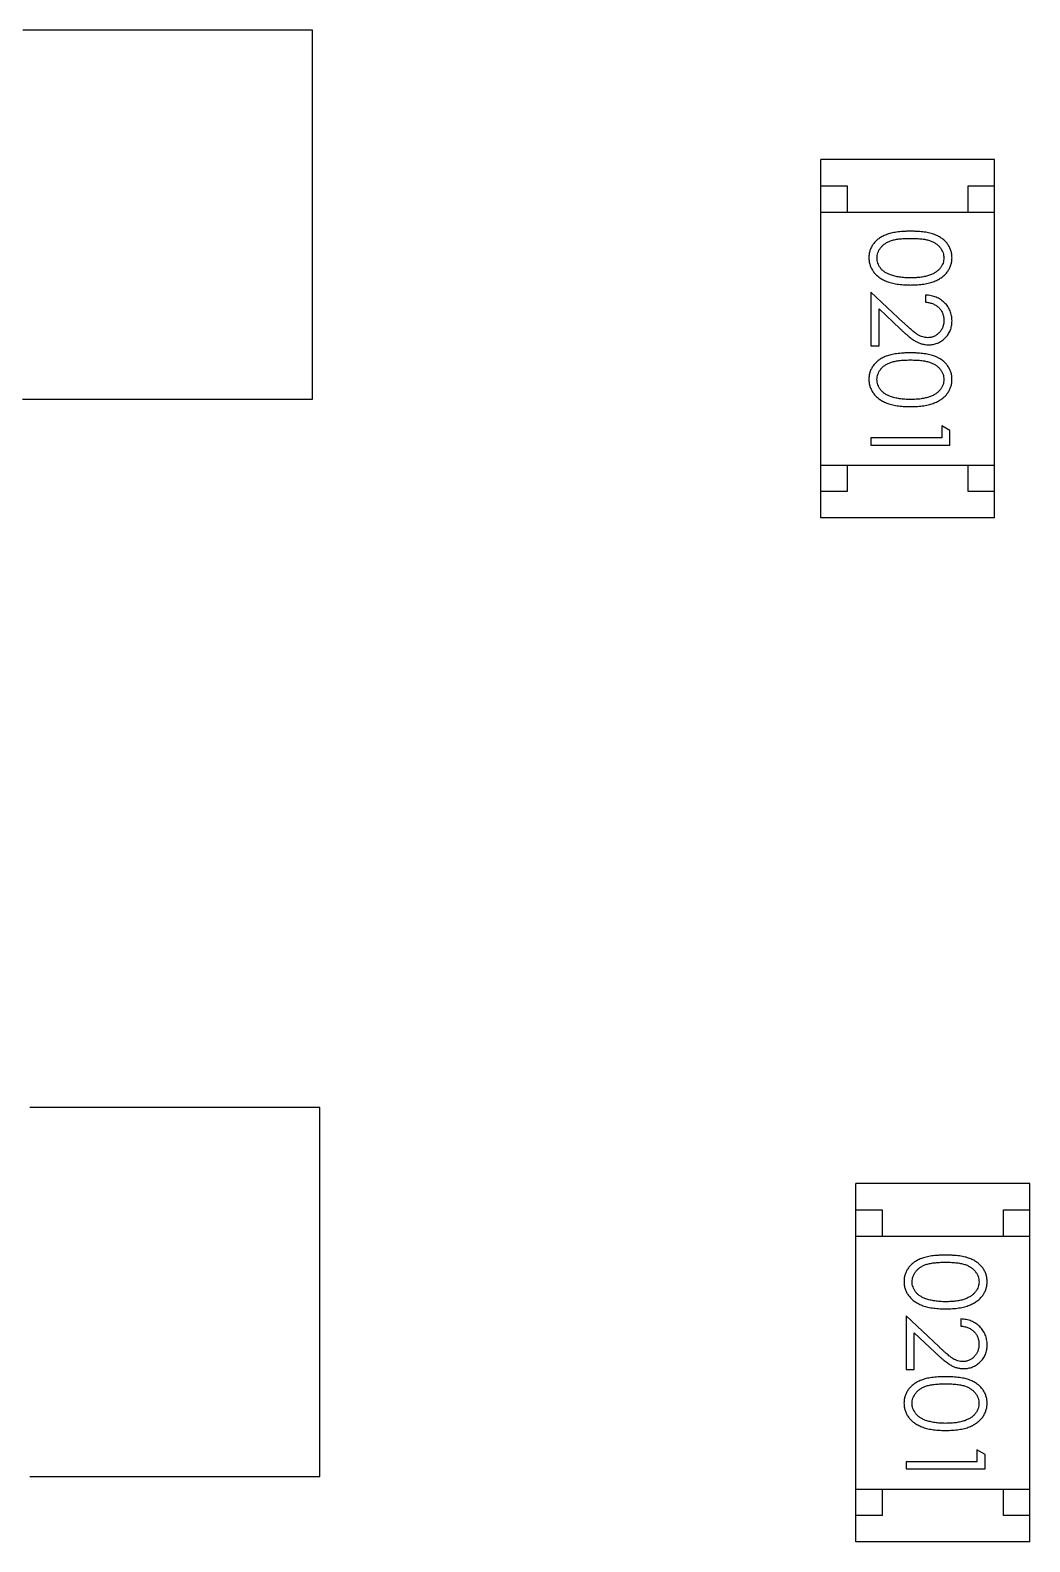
# Model space of a CAD drawing. Header units: millimetres. Extents: x 453.6 to 545.9, y 214.7 to 294.3.
# Drawn here: x 491.473 to 493.369, y 261.197 to 264.066 of the extents above; entities that cross this region are included whole.
import ezdxf

# ---------------------------------------------------------------- set-up
doc = ezdxf.new("R2010")
doc.units = ezdxf.units.MM
doc.header["$LTSCALE"] = 30.734
doc.layers.get('0').update_dxf_attribs({"linetype": 'CONTINUOUS'})

msp = doc.modelspace()

# ---------------------------------------------------------------- linework, layer by layer
at = {"linetype": 'Continuous'}
for p, q in [((492.0085, 264.0656), (491.4585, 264.0657)), ((492.0084, 263.3656), (492.0085, 264.0656)), ((492.9727, 263.1402), (492.9728, 263.8202)), ((493.3028, 263.8202), (492.9728, 263.8202)), ((493.3027, 263.1402), (493.3028, 263.8202)), ((492.9728, 263.7702), (493.0228, 263.7702)), ((493.0228, 263.7702), (493.0228, 263.7202)), ((493.2528, 263.7202), (493.2528, 263.7702)), ((493.2528, 263.7702), (493.3028, 263.7702)), ((492.9728, 263.7202), (493.3028, 263.7202)), ((493.1301, 263.5106), (493.068, 263.5688)), ((493.068, 263.5688), (493.068, 263.4669)), ((493.1719, 263.563), (493.1719, 263.5496)), ((493.0834, 263.5367), (493.1235, 263.4991)), ((493.0834, 263.4669), (493.0834, 263.5367)), ((493.068, 263.4669), (493.0834, 263.4669)), ((491.4584, 263.3657), (492.0084, 263.3656)), ((493.218, 263.3061), (493.2026, 263.3149)), ((493.2026, 263.3149), (493.2026, 263.2919)), ((493.218, 263.2784), (493.218, 263.3061)), ((493.068, 263.2919), (493.068, 263.2784)), ((493.2026, 263.2919), (493.068, 263.2919)), ((493.068, 263.2784), (493.218, 263.2784)), ((492.9727, 263.2402), (493.3027, 263.2402)), ((493.0227, 263.2402), (493.0227, 263.1902)), ((493.2527, 263.1902), (493.2527, 263.2402)), ((493.0227, 263.1902), (492.9727, 263.1902)), ((493.3027, 263.1902), (493.2527, 263.1902)), ((493.3027, 263.1402), (492.9727, 263.1402)), ((492.0221, 262.021), (491.4721, 262.021)), ((492.022, 261.321), (492.0221, 262.021)), ((493.0393, 261.1972), (493.0395, 261.8772)), ((493.3695, 261.8772), (493.0395, 261.8772)), ((493.3693, 261.1972), (493.3695, 261.8772)), ((493.0394, 261.8272), (493.0894, 261.8272)), ((493.0894, 261.8272), (493.0894, 261.7772)), ((493.3194, 261.7772), (493.3194, 261.8272)), ((493.3194, 261.8272), (493.3694, 261.8272)), ((493.0394, 261.7772), (493.3694, 261.7772)), ((493.1968, 261.5676), (493.1347, 261.6258)), ((493.1347, 261.6258), (493.1347, 261.5239)), ((493.2385, 261.62), (493.2385, 261.6065)), ((493.1501, 261.5937), (493.1901, 261.5561)), ((493.1501, 261.5239), (493.1501, 261.5937)), ((493.1347, 261.5239), (493.1501, 261.5239)), ((493.2846, 261.3631), (493.2693, 261.3719)), ((493.2693, 261.3719), (493.2693, 261.3488)), ((493.2846, 261.3354), (493.2846, 261.3631)), ((493.1346, 261.3489), (493.1346, 261.3354)), ((493.2693, 261.3488), (493.1346, 261.3489)), ((493.1346, 261.3354), (493.2846, 261.3354)), ((491.472, 261.321), (492.022, 261.321)), ((493.0393, 261.2972), (493.3693, 261.2972)), ((493.0893, 261.2972), (493.0893, 261.2472)), ((493.3193, 261.2472), (493.3193, 261.2972)), ((493.0893, 261.2472), (493.0393, 261.2472)), ((493.3693, 261.2472), (493.3193, 261.2472)), ((493.3693, 261.1972), (493.0393, 261.1972))]:
    msp.add_line(p, q, dxfattribs=at)
for points, knots in [([(493.143, 263.6842), (493.1406, 263.6842), (493.136, 263.6841), (493.1292, 263.6838), (493.1228, 263.6833), (493.1169, 263.6826), (493.1114, 263.6817), (493.1062, 263.6807), (493.1015, 263.6793), (493.0972, 263.6778), (493.0932, 263.6761), (493.0894, 263.6743), (493.086, 263.6723), (493.0828, 263.6701), (493.0798, 263.6678), (493.0771, 263.6653), (493.0746, 263.6626), (493.0724, 263.6599), (493.0705, 263.6569), (493.0688, 263.6539), (493.0674, 263.6508), (493.0662, 263.6476), (493.0653, 263.6444), (493.0647, 263.641), (493.0643, 263.6376), (493.0642, 263.6352), (493.0642, 263.634)], [0, 0, 0, 0, 0.068113, 0.132564, 0.193427, 0.250218, 0.303569, 0.353576, 0.400235, 0.443586, 0.484619, 0.524292, 0.56238, 0.599049, 0.63494, 0.669782, 0.704009, 0.737842, 0.771098, 0.803896, 0.836415, 0.868639, 0.900715, 0.933378, 0.966213, 1, 1, 1, 1]), ([(493.2219, 263.634), (493.2219, 263.6352), (493.2218, 263.6375), (493.2214, 263.641), (493.2208, 263.6443), (493.2198, 263.6476), (493.2187, 263.6509), (493.2172, 263.654), (493.2155, 263.657), (493.2135, 263.66), (493.2113, 263.6628), (493.2089, 263.6654), (493.2062, 263.6679), (493.2032, 263.6702), (493.2, 263.6724), (493.1965, 263.6744), (493.1928, 263.6762), (493.1889, 263.6779), (493.1846, 263.6794), (493.1799, 263.6807), (493.1748, 263.6818), (493.1692, 263.6826), (493.1633, 263.6833), (493.1569, 263.6838), (493.1501, 263.6841), (493.1454, 263.6842), (493.143, 263.6842)], [0, 0, 0, 0, 0.033742, 0.066533, 0.099153, 0.13154, 0.164087, 0.196563, 0.229707, 0.263315, 0.297504, 0.331686, 0.366482, 0.4021, 0.438958, 0.476748, 0.515985, 0.556589, 0.599519, 0.645765, 0.695487, 0.748721, 0.805687, 0.866754, 0.931405, 1, 1, 1, 1]), ([(493.0796, 263.6336), (493.0797, 263.6352), (493.0798, 263.6385), (493.0811, 263.6434), (493.0832, 263.6482), (493.0856, 263.6519), (493.0879, 263.6548), (493.0898, 263.6568), (493.092, 263.6587), (493.0943, 263.6605), (493.0968, 263.6621), (493.0995, 263.6636), (493.1024, 263.6649), (493.1055, 263.6662), (493.1089, 263.6673), (493.1127, 263.6682), (493.1168, 263.669), (493.1213, 263.6696), (493.1262, 263.6701), (493.1315, 263.6704), (493.1372, 263.6707), (493.141, 263.6707), (493.143, 263.6707)], [0, 0, 0, 0, 0.060034, 0.120278, 0.182348, 0.247919, 0.281641, 0.315701, 0.350322, 0.385703, 0.421819, 0.459196, 0.497866, 0.538301, 0.58121, 0.628183, 0.679403, 0.734699, 0.794074, 0.858416, 0.927049, 1, 1, 1, 1]), ([(493.143, 263.6707), (493.1451, 263.6707), (493.149, 263.6707), (493.1546, 263.6704), (493.1599, 263.6701), (493.1648, 263.6696), (493.1693, 263.669), (493.1735, 263.6681), (493.1772, 263.6672), (493.1806, 263.6661), (493.1838, 263.6649), (493.1867, 263.6635), (493.1894, 263.662), (493.1919, 263.6604), (493.1942, 263.6587), (493.1963, 263.6568), (493.1983, 263.6548), (493.2005, 263.6519), (493.2029, 263.6481), (493.205, 263.6434), (493.2062, 263.6385), (493.2064, 263.6352), (493.2065, 263.6336)], [0, 0, 0, 0, 0.073302, 0.142286, 0.206253, 0.266017, 0.321612, 0.372532, 0.419497, 0.462398, 0.502825, 0.541489, 0.579034, 0.615143, 0.650298, 0.684912, 0.718701, 0.752189, 0.817245, 0.879117, 0.939613, 1, 1, 1, 1]), ([(493.0642, 263.634), (493.0642, 263.6328), (493.0642, 263.6305), (493.0647, 263.627), (493.0653, 263.6235), (493.0663, 263.6202), (493.0675, 263.6169), (493.0689, 263.6137), (493.0707, 263.6106), (493.0727, 263.6076), (493.0749, 263.6047), (493.0775, 263.602), (493.0802, 263.5994), (493.0833, 263.597), (493.0866, 263.5947), (493.0901, 263.5927), (493.0939, 263.5907), (493.098, 263.589), (493.1024, 263.5873), (493.1071, 263.586), (493.1122, 263.5848), (493.1177, 263.5839), (493.1235, 263.5832), (493.1297, 263.5826), (493.1362, 263.5823), (493.1407, 263.5823), (493.143, 263.5822)], [0, 0, 0, 0, 0.033824, 0.067298, 0.10028, 0.133019, 0.165736, 0.198792, 0.232372, 0.266409, 0.301016, 0.336196, 0.371972, 0.408574, 0.446394, 0.485225, 0.525372, 0.567224, 0.611081, 0.65775, 0.70702, 0.759235, 0.814484, 0.873227, 0.934937, 1, 1, 1, 1]), ([(493.1053, 263.6014), (493.1043, 263.6018), (493.1022, 263.6025), (493.0993, 263.6039), (493.0966, 263.6053), (493.0941, 263.6069), (493.0917, 263.6087), (493.0896, 263.6105), (493.0877, 263.6125), (493.0854, 263.6154), (493.0831, 263.619), (493.0811, 263.6238), (493.0798, 263.6286), (493.0796, 263.6319), (493.0796, 263.6336)], [0, 0, 0, 0, 0.075949, 0.148549, 0.218996, 0.286119, 0.351826, 0.416074, 0.478265, 0.540325, 0.660405, 0.774606, 0.887187, 1, 1, 1, 1]), ([(493.143, 263.5822), (493.1453, 263.5823), (493.1498, 263.5823), (493.1563, 263.5826), (493.1625, 263.5832), (493.1684, 263.5839), (493.1739, 263.5849), (493.179, 263.586), (493.1837, 263.5874), (493.1882, 263.589), (493.1922, 263.5908), (493.1961, 263.5927), (493.1996, 263.5949), (493.2029, 263.5971), (493.206, 263.5995), (493.2087, 263.6021), (493.2113, 263.6048), (493.2135, 263.6077), (493.2155, 263.6107), (493.2172, 263.6137), (493.2187, 263.6169), (493.2198, 263.6202), (493.2208, 263.6235), (493.2214, 263.6269), (493.2218, 263.6304), (493.2219, 263.6328), (493.2219, 263.634)], [0, 0, 0, 0, 0.065278, 0.127205, 0.186168, 0.241675, 0.294115, 0.343609, 0.390387, 0.434463, 0.476646, 0.517002, 0.555936, 0.593716, 0.630057, 0.665601, 0.700745, 0.734917, 0.768681, 0.802087, 0.834849, 0.867433, 0.900138, 0.932806, 0.966212, 1, 1, 1, 1]), ([(493.2065, 263.6336), (493.2064, 263.6319), (493.2062, 263.6286), (493.205, 263.6238), (493.2029, 263.6191), (493.2005, 263.6154), (493.1982, 263.6125), (493.1962, 263.6105), (493.194, 263.6085), (493.1915, 263.6067), (493.1888, 263.605), (493.1859, 263.6035), (493.1827, 263.602), (493.1793, 263.6007), (493.1756, 263.5995), (493.1717, 263.5985), (493.1675, 263.5977), (493.1631, 263.5969), (493.1584, 263.5964), (493.1535, 263.596), (493.1484, 263.5958), (493.1448, 263.5957), (493.143, 263.5957)], [0, 0, 0, 0, 0.059689, 0.119507, 0.181075, 0.246162, 0.279894, 0.314468, 0.350403, 0.387474, 0.426147, 0.466624, 0.508745, 0.553328, 0.600058, 0.649177, 0.700552, 0.754894, 0.811825, 0.871514, 0.934319, 1, 1, 1, 1]), ([(493.143, 263.5957), (493.1412, 263.5957), (493.1377, 263.5958), (493.1325, 263.596), (493.1274, 263.5965), (493.1226, 263.5971), (493.118, 263.5979), (493.1136, 263.5988), (493.1094, 263.6), (493.1067, 263.6009), (493.1053, 263.6014)], [0, 0, 0, 0, 0.141157, 0.277773, 0.409244, 0.535676, 0.657497, 0.775458, 0.889412, 1, 1, 1, 1]), ([(493.2219, 263.5141), (493.2218, 263.5158), (493.2218, 263.5191), (493.2211, 263.5239), (493.22, 263.5285), (493.2184, 263.5329), (493.2164, 263.5371), (493.214, 263.5412), (493.2112, 263.545), (493.2079, 263.5485), (493.2042, 263.5518), (493.2003, 263.5547), (493.1962, 263.5571), (493.1918, 263.5592), (493.1872, 263.5608), (493.1823, 263.5619), (493.1772, 263.5628), (493.1737, 263.5629), (493.1719, 263.563)], [0, 0, 0, 0, 0.06445, 0.126725, 0.187421, 0.247417, 0.306749, 0.366595, 0.427749, 0.490235, 0.553031, 0.614805, 0.676505, 0.738096, 0.801021, 0.864897, 0.931209, 1, 1, 1, 1]), ([(493.1719, 263.5496), (493.1732, 263.5494), (493.1758, 263.5492), (493.1796, 263.5484), (493.1831, 263.5475), (493.1865, 263.5463), (493.1895, 263.5447), (493.1924, 263.543), (493.195, 263.541), (493.1974, 263.5387), (493.1995, 263.5363), (493.2014, 263.5337), (493.203, 263.5309), (493.2043, 263.5279), (493.2052, 263.5249), (493.206, 263.5216), (493.2064, 263.5183), (493.2065, 263.516), (493.2065, 263.5148)], [0, 0, 0, 0, 0.073648, 0.143686, 0.210962, 0.275557, 0.338064, 0.399311, 0.4594, 0.51934, 0.579024, 0.637809, 0.695959, 0.754122, 0.813113, 0.873453, 0.935561, 1, 1, 1, 1]), ([(493.1761, 263.4822), (493.1744, 263.4823), (493.1712, 263.4824), (493.1664, 263.4835), (493.1618, 263.4852), (493.158, 263.4872), (493.1548, 263.4892), (493.1522, 263.4911), (493.1492, 263.4934), (493.1459, 263.4961), (493.1424, 263.4992), (493.1386, 263.5026), (493.1344, 263.5065), (493.1316, 263.5092), (493.1301, 263.5106)], [0, 0, 0, 0, 0.088014, 0.174976, 0.2638, 0.355443, 0.406413, 0.465519, 0.533076, 0.609353, 0.693899, 0.787171, 0.889197, 1, 1, 1, 1]), ([(493.2065, 263.5148), (493.2065, 263.5137), (493.2064, 263.5115), (493.206, 263.5082), (493.2053, 263.5051), (493.2043, 263.5022), (493.203, 263.4993), (493.2015, 263.4966), (493.1996, 263.4941), (493.1975, 263.4916), (493.1953, 263.4894), (493.1928, 263.4875), (493.1903, 263.4859), (493.1877, 263.4845), (493.1849, 263.4835), (493.1821, 263.4828), (493.1791, 263.4823), (493.1771, 263.4823), (493.1761, 263.4822)], [0, 0, 0, 0, 0.068027, 0.133505, 0.19695, 0.26027, 0.322741, 0.384982, 0.448465, 0.513424, 0.578224, 0.640011, 0.700094, 0.760067, 0.819012, 0.877878, 0.938035, 1, 1, 1, 1]), ([(493.1773, 263.4688), (493.1788, 263.4688), (493.1817, 263.4689), (493.186, 263.4695), (493.1901, 263.4705), (493.1942, 263.4718), (493.198, 263.4736), (493.2017, 263.4758), (493.2053, 263.4783), (493.2086, 263.4813), (493.2118, 263.4845), (493.2144, 263.488), (493.2167, 263.4918), (493.2187, 263.4957), (493.2201, 263.5), (493.2211, 263.5045), (493.2218, 263.5092), (493.2218, 263.5124), (493.2219, 263.5141)], [0, 0, 0, 0, 0.06271, 0.123347, 0.183401, 0.242828, 0.302097, 0.36242, 0.423725, 0.487032, 0.550491, 0.612709, 0.674265, 0.73617, 0.799211, 0.863483, 0.930525, 1, 1, 1, 1]), ([(493.1235, 263.4991), (493.125, 263.4977), (493.128, 263.4949), (493.1323, 263.491), (493.1364, 263.4874), (493.1403, 263.4842), (493.1439, 263.4814), (493.1473, 263.4789), (493.1505, 263.4768), (493.1543, 263.4745), (493.1591, 263.4722), (493.1649, 263.4702), (493.171, 263.469), (493.1752, 263.4689), (493.1773, 263.4688)], [0, 0, 0, 0, 0.09953, 0.192079, 0.277712, 0.357454, 0.429648, 0.495771, 0.555538, 0.608657, 0.707578, 0.804328, 0.901298, 1, 1, 1, 1]), ([(493.1429, 263.4534), (493.1406, 263.4534), (493.1359, 263.4534), (493.1292, 263.4531), (493.1228, 263.4526), (493.1169, 263.4518), (493.1113, 263.4509), (493.1062, 263.4499), (493.1015, 263.4486), (493.0971, 263.4471), (493.0931, 263.4454), (493.0894, 263.4435), (493.0859, 263.4415), (493.0827, 263.4393), (493.0798, 263.437), (493.077, 263.4345), (493.0746, 263.4319), (493.0724, 263.4291), (493.0705, 263.4262), (493.0688, 263.4232), (493.0673, 263.4201), (493.0662, 263.4169), (493.0653, 263.4136), (493.0646, 263.4102), (493.0642, 263.4068), (493.0642, 263.4044), (493.0642, 263.4033)], [0, 0, 0, 0, 0.068113, 0.132564, 0.193427, 0.250218, 0.303569, 0.353576, 0.400235, 0.443586, 0.484619, 0.524292, 0.56238, 0.599049, 0.63494, 0.669782, 0.704009, 0.737842, 0.771098, 0.803896, 0.836415, 0.868639, 0.900715, 0.933378, 0.966213, 1, 1, 1, 1]), ([(493.2218, 263.4032), (493.2218, 263.4044), (493.2218, 263.4068), (493.2214, 263.4102), (493.2207, 263.4136), (493.2198, 263.4169), (493.2186, 263.4201), (493.2172, 263.4232), (493.2154, 263.4262), (493.2135, 263.4292), (493.2113, 263.432), (493.2088, 263.4347), (493.2061, 263.4371), (493.2032, 263.4395), (493.1999, 263.4416), (493.1965, 263.4436), (493.1928, 263.4455), (493.1888, 263.4471), (493.1845, 263.4486), (493.1798, 263.4499), (493.1747, 263.451), (493.1692, 263.4519), (493.1632, 263.4525), (493.1568, 263.4531), (493.15, 263.4534), (493.1454, 263.4534), (493.1429, 263.4534)], [0, 0, 0, 0, 0.033742, 0.066533, 0.099153, 0.13154, 0.164087, 0.196563, 0.229707, 0.263315, 0.297504, 0.331686, 0.366482, 0.4021, 0.438958, 0.476748, 0.515985, 0.556589, 0.599519, 0.645765, 0.695487, 0.748721, 0.805687, 0.866754, 0.931405, 1, 1, 1, 1]), ([(493.0795, 263.4028), (493.0796, 263.4045), (493.0798, 263.4078), (493.0811, 263.4126), (493.0832, 263.4174), (493.0855, 263.4211), (493.0878, 263.424), (493.0898, 263.4261), (493.0919, 263.4279), (493.0942, 263.4297), (493.0967, 263.4313), (493.0995, 263.4328), (493.1024, 263.4342), (493.1055, 263.4354), (493.1089, 263.4365), (493.1126, 263.4374), (493.1168, 263.4382), (493.1213, 263.4389), (493.1262, 263.4393), (493.1315, 263.4397), (493.1371, 263.4399), (493.141, 263.4399), (493.143, 263.4399)], [0, 0, 0, 0, 0.060034, 0.120278, 0.182348, 0.247919, 0.281641, 0.315701, 0.350322, 0.385703, 0.421819, 0.459196, 0.497866, 0.538301, 0.58121, 0.628183, 0.679403, 0.734699, 0.794074, 0.858416, 0.927049, 1, 1, 1, 1]), ([(493.143, 263.4399), (493.145, 263.4399), (493.1489, 263.4399), (493.1546, 263.4397), (493.1599, 263.4393), (493.1648, 263.4388), (493.1693, 263.4382), (493.1734, 263.4374), (493.1772, 263.4365), (493.1806, 263.4354), (493.1837, 263.4341), (493.1866, 263.4328), (493.1893, 263.4313), (493.1918, 263.4296), (493.1942, 263.4279), (493.1963, 263.426), (493.1982, 263.424), (493.2005, 263.4211), (493.2028, 263.4174), (493.205, 263.4127), (493.2062, 263.4078), (493.2064, 263.4044), (493.2065, 263.4028)], [0, 0, 0, 0, 0.073302, 0.142286, 0.206253, 0.266017, 0.321612, 0.372532, 0.419497, 0.462398, 0.502825, 0.541489, 0.579034, 0.615143, 0.650298, 0.684912, 0.718701, 0.752189, 0.817245, 0.879117, 0.939613, 1, 1, 1, 1]), ([(493.0642, 263.4033), (493.0642, 263.4021), (493.0642, 263.3997), (493.0647, 263.3962), (493.0653, 263.3927), (493.0662, 263.3894), (493.0675, 263.3861), (493.0689, 263.3829), (493.0706, 263.3799), (493.0726, 263.3768), (493.0749, 263.3739), (493.0774, 263.3712), (493.0802, 263.3686), (493.0832, 263.3662), (493.0865, 263.364), (493.0901, 263.3619), (493.0939, 263.36), (493.098, 263.3582), (493.1024, 263.3566), (493.1071, 263.3552), (493.1122, 263.3541), (493.1176, 263.3531), (493.1235, 263.3524), (493.1296, 263.3518), (493.1362, 263.3516), (493.1406, 263.3515), (493.1429, 263.3515)], [0, 0, 0, 0, 0.033824, 0.067298, 0.10028, 0.133019, 0.165736, 0.198792, 0.232372, 0.266409, 0.301016, 0.336196, 0.371972, 0.408574, 0.446394, 0.485225, 0.525372, 0.567224, 0.611081, 0.65775, 0.70702, 0.759235, 0.814484, 0.873227, 0.934937, 1, 1, 1, 1]), ([(493.1053, 263.3706), (493.1042, 263.371), (493.1022, 263.3718), (493.0993, 263.3731), (493.0965, 263.3746), (493.094, 263.3762), (493.0917, 263.3779), (493.0896, 263.3798), (493.0876, 263.3818), (493.0854, 263.3846), (493.0831, 263.3883), (493.0811, 263.393), (493.0797, 263.3978), (493.0796, 263.4012), (493.0795, 263.4028)], [0, 0, 0, 0, 0.075949, 0.148549, 0.218996, 0.286119, 0.351826, 0.416074, 0.478265, 0.540325, 0.660405, 0.774606, 0.887187, 1, 1, 1, 1]), ([(493.1429, 263.3515), (493.1452, 263.3515), (493.1497, 263.3516), (493.1563, 263.3518), (493.1625, 263.3524), (493.1683, 263.3531), (493.1738, 263.3541), (493.1789, 263.3552), (493.1837, 263.3567), (493.1881, 263.3582), (493.1922, 263.3601), (493.196, 263.362), (493.1996, 263.3641), (493.2029, 263.3663), (493.2059, 263.3688), (493.2087, 263.3713), (493.2112, 263.374), (493.2135, 263.3769), (493.2155, 263.3799), (493.2172, 263.383), (493.2186, 263.3861), (493.2198, 263.3894), (493.2207, 263.3927), (493.2214, 263.3962), (493.2218, 263.3997), (493.2218, 263.402), (493.2218, 263.4032)], [0, 0, 0, 0, 0.065278, 0.127205, 0.186168, 0.241675, 0.294115, 0.343609, 0.390387, 0.434463, 0.476646, 0.517002, 0.555936, 0.593716, 0.630057, 0.665601, 0.700745, 0.734917, 0.768681, 0.802087, 0.834849, 0.867433, 0.900138, 0.932806, 0.966212, 1, 1, 1, 1]), ([(493.2065, 263.4028), (493.2064, 263.4012), (493.2062, 263.3979), (493.205, 263.393), (493.2028, 263.3884), (493.2005, 263.3846), (493.1982, 263.3817), (493.1962, 263.3797), (493.194, 263.3777), (493.1915, 263.3759), (493.1888, 263.3742), (493.1858, 263.3727), (493.1826, 263.3712), (493.1792, 263.3699), (493.1755, 263.3688), (493.1716, 263.3677), (493.1675, 263.3669), (493.1631, 263.3661), (493.1584, 263.3656), (493.1535, 263.3652), (493.1483, 263.365), (493.1448, 263.365), (493.143, 263.3649)], [0, 0, 0, 0, 0.059689, 0.119507, 0.181075, 0.246162, 0.279894, 0.314468, 0.350403, 0.387474, 0.426147, 0.466624, 0.508745, 0.553328, 0.600058, 0.649177, 0.700552, 0.754894, 0.811825, 0.871514, 0.934319, 1, 1, 1, 1]), ([(493.143, 263.3649), (493.1412, 263.365), (493.1376, 263.365), (493.1324, 263.3653), (493.1274, 263.3657), (493.1226, 263.3663), (493.118, 263.3671), (493.1136, 263.3681), (493.1093, 263.3693), (493.1066, 263.3702), (493.1053, 263.3706)], [0, 0, 0, 0, 0.141157, 0.277773, 0.409244, 0.535676, 0.657497, 0.775458, 0.889412, 1, 1, 1, 1]), ([(493.2096, 261.7412), (493.2073, 261.7411), (493.2026, 261.7411), (493.1959, 261.7408), (493.1895, 261.7403), (493.1836, 261.7396), (493.178, 261.7387), (493.1729, 261.7376), (493.1682, 261.7363), (493.1638, 261.7348), (493.1598, 261.7331), (493.1561, 261.7313), (493.1526, 261.7292), (493.1494, 261.7271), (493.1465, 261.7248), (493.1437, 261.7223), (493.1413, 261.7196), (493.1391, 261.7168), (493.1372, 261.7139), (493.1355, 261.7109), (493.134, 261.7078), (493.1329, 261.7046), (493.132, 261.7013), (493.1313, 261.698), (493.1309, 261.6945), (493.1309, 261.6922), (493.1309, 261.691)], [0, 0, 0, 0, 0.068113, 0.132564, 0.193427, 0.250218, 0.303569, 0.353576, 0.400235, 0.443586, 0.484619, 0.524292, 0.56238, 0.599049, 0.63494, 0.669782, 0.704009, 0.737842, 0.771098, 0.803896, 0.836415, 0.868639, 0.900715, 0.933378, 0.966213, 1, 1, 1, 1]), ([(493.1462, 261.6906), (493.1463, 261.6922), (493.1465, 261.6955), (493.1478, 261.7004), (493.1499, 261.7051), (493.1522, 261.7089), (493.1545, 261.7117), (493.1565, 261.7138), (493.1586, 261.7157), (493.1609, 261.7175), (493.1634, 261.7191), (493.1662, 261.7206), (493.1691, 261.7219), (493.1722, 261.7232), (493.1756, 261.7243), (493.1793, 261.7252), (493.1835, 261.7259), (493.188, 261.7266), (493.1929, 261.7271), (493.1982, 261.7274), (493.2038, 261.7277), (493.2077, 261.7277), (493.2097, 261.7277)], [0, 0, 0, 0, 0.060034, 0.120278, 0.182348, 0.247919, 0.281641, 0.315701, 0.350322, 0.385703, 0.421819, 0.459196, 0.497866, 0.538301, 0.58121, 0.628183, 0.679403, 0.734699, 0.794074, 0.858416, 0.927049, 1, 1, 1, 1]), ([(493.2885, 261.691), (493.2885, 261.6922), (493.2885, 261.6945), (493.2881, 261.698), (493.2874, 261.7013), (493.2865, 261.7046), (493.2853, 261.7078), (493.2839, 261.711), (493.2821, 261.714), (493.2802, 261.7169), (493.278, 261.7197), (493.2755, 261.7224), (493.2728, 261.7249), (493.2699, 261.7272), (493.2666, 261.7294), (493.2632, 261.7314), (493.2595, 261.7332), (493.2555, 261.7349), (493.2512, 261.7364), (493.2465, 261.7376), (493.2414, 261.7388), (493.2359, 261.7396), (493.2299, 261.7403), (493.2235, 261.7408), (493.2167, 261.7411), (493.2121, 261.7411), (493.2096, 261.7412)], [0, 0, 0, 0, 0.033742, 0.066533, 0.099153, 0.13154, 0.164087, 0.196563, 0.229707, 0.263315, 0.297504, 0.331686, 0.366482, 0.4021, 0.438958, 0.476748, 0.515985, 0.556589, 0.599519, 0.645765, 0.695487, 0.748721, 0.805687, 0.866754, 0.931405, 1, 1, 1, 1]), ([(493.2097, 261.7277), (493.2117, 261.7277), (493.2156, 261.7277), (493.2213, 261.7274), (493.2266, 261.7271), (493.2315, 261.7266), (493.236, 261.726), (493.2401, 261.7251), (493.2439, 261.7242), (493.2473, 261.7231), (493.2504, 261.7219), (493.2533, 261.7205), (493.256, 261.719), (493.2585, 261.7174), (493.2609, 261.7157), (493.263, 261.7138), (493.2649, 261.7117), (493.2672, 261.7089), (493.2695, 261.7051), (493.2717, 261.7004), (493.2729, 261.6955), (493.2731, 261.6922), (493.2732, 261.6905)], [0, 0, 0, 0, 0.073302, 0.142286, 0.206253, 0.266017, 0.321612, 0.372532, 0.419497, 0.462398, 0.502825, 0.541489, 0.579034, 0.615143, 0.650298, 0.684912, 0.718701, 0.752189, 0.817245, 0.879117, 0.939613, 1, 1, 1, 1]), ([(493.1309, 261.691), (493.1309, 261.6898), (493.1309, 261.6875), (493.1314, 261.6839), (493.132, 261.6805), (493.1329, 261.6772), (493.1342, 261.6739), (493.1356, 261.6707), (493.1373, 261.6676), (493.1393, 261.6646), (493.1416, 261.6617), (493.1441, 261.659), (493.1469, 261.6564), (493.1499, 261.654), (493.1532, 261.6517), (493.1568, 261.6496), (493.1606, 261.6477), (493.1647, 261.6459), (493.1691, 261.6443), (493.1738, 261.643), (493.1789, 261.6418), (493.1843, 261.6409), (493.1902, 261.6402), (493.1963, 261.6396), (493.2029, 261.6393), (493.2073, 261.6393), (493.2096, 261.6392)], [0, 0, 0, 0, 0.033824, 0.067298, 0.10028, 0.133019, 0.165736, 0.198792, 0.232372, 0.266409, 0.301016, 0.336196, 0.371972, 0.408574, 0.446394, 0.485225, 0.525372, 0.567224, 0.611081, 0.65775, 0.70702, 0.759235, 0.814484, 0.873227, 0.934937, 1, 1, 1, 1]), ([(493.172, 261.6584), (493.1709, 261.6588), (493.1689, 261.6595), (493.166, 261.6609), (493.1632, 261.6623), (493.1607, 261.6639), (493.1584, 261.6657), (493.1563, 261.6675), (493.1543, 261.6695), (493.1521, 261.6723), (493.1498, 261.676), (493.1478, 261.6807), (493.1464, 261.6856), (493.1463, 261.6889), (493.1462, 261.6906)], [0, 0, 0, 0, 0.075949, 0.148549, 0.218996, 0.286119, 0.351826, 0.416074, 0.478265, 0.540325, 0.660405, 0.774606, 0.887187, 1, 1, 1, 1]), ([(493.2096, 261.6392), (493.2119, 261.6393), (493.2164, 261.6393), (493.223, 261.6396), (493.2292, 261.6401), (493.235, 261.6409), (493.2405, 261.6418), (493.2456, 261.643), (493.2504, 261.6444), (493.2548, 261.646), (493.2589, 261.6478), (493.2627, 261.6497), (493.2663, 261.6519), (493.2696, 261.6541), (493.2726, 261.6565), (493.2754, 261.6591), (493.2779, 261.6618), (493.2802, 261.6647), (493.2822, 261.6676), (493.2839, 261.6707), (493.2853, 261.6739), (493.2865, 261.6772), (493.2874, 261.6805), (493.2881, 261.6839), (493.2885, 261.6874), (493.2885, 261.6898), (493.2885, 261.691)], [0, 0, 0, 0, 0.065278, 0.127205, 0.186168, 0.241675, 0.294115, 0.343609, 0.390387, 0.434463, 0.476646, 0.517002, 0.555936, 0.593716, 0.630057, 0.665601, 0.700745, 0.734917, 0.768681, 0.802087, 0.834849, 0.867433, 0.900138, 0.932806, 0.966212, 1, 1, 1, 1]), ([(493.2732, 261.6905), (493.2731, 261.6889), (493.2729, 261.6856), (493.2717, 261.6808), (493.2695, 261.6761), (493.2672, 261.6724), (493.2649, 261.6695), (493.2629, 261.6675), (493.2607, 261.6655), (493.2582, 261.6637), (493.2555, 261.662), (493.2525, 261.6605), (493.2493, 261.659), (493.2459, 261.6577), (493.2422, 261.6565), (493.2383, 261.6554), (493.2342, 261.6546), (493.2298, 261.6539), (493.2251, 261.6534), (493.2202, 261.6529), (493.215, 261.6528), (493.2115, 261.6527), (493.2097, 261.6527)], [0, 0, 0, 0, 0.059689, 0.119507, 0.181075, 0.246162, 0.279894, 0.314468, 0.350403, 0.387474, 0.426147, 0.466624, 0.508745, 0.553328, 0.600058, 0.649177, 0.700552, 0.754894, 0.811825, 0.871514, 0.934319, 1, 1, 1, 1]), ([(493.2097, 261.6527), (493.2079, 261.6527), (493.2043, 261.6527), (493.1991, 261.653), (493.1941, 261.6535), (493.1893, 261.6541), (493.1847, 261.6549), (493.1803, 261.6558), (493.176, 261.657), (493.1733, 261.6579), (493.172, 261.6584)], [0, 0, 0, 0, 0.141157, 0.277773, 0.409244, 0.535676, 0.657497, 0.775458, 0.889412, 1, 1, 1, 1]), ([(493.2885, 261.5711), (493.2885, 261.5727), (493.2884, 261.576), (493.2877, 261.5809), (493.2866, 261.5855), (493.2851, 261.5899), (493.2831, 261.5941), (493.2807, 261.5982), (493.2778, 261.602), (493.2745, 261.6055), (493.2709, 261.6088), (493.267, 261.6117), (493.2629, 261.6141), (493.2585, 261.6161), (493.2538, 261.6178), (493.2489, 261.6189), (493.2438, 261.6197), (493.2403, 261.6199), (493.2385, 261.62)], [0, 0, 0, 0, 0.06445, 0.126725, 0.187421, 0.247417, 0.306749, 0.366595, 0.427749, 0.490235, 0.553031, 0.614805, 0.676505, 0.738096, 0.801021, 0.864897, 0.931209, 1, 1, 1, 1]), ([(493.2385, 261.6065), (493.2399, 261.6064), (493.2425, 261.6062), (493.2462, 261.6054), (493.2498, 261.6045), (493.2531, 261.6032), (493.2562, 261.6017), (493.2591, 261.6), (493.2617, 261.598), (493.2641, 261.5957), (493.2662, 261.5933), (493.2681, 261.5906), (493.2697, 261.5879), (493.2709, 261.5849), (493.2719, 261.5819), (493.2726, 261.5786), (493.2731, 261.5752), (493.2731, 261.5729), (493.2731, 261.5718)], [0, 0, 0, 0, 0.073648, 0.143686, 0.210962, 0.275557, 0.338064, 0.399311, 0.4594, 0.51934, 0.579024, 0.637809, 0.695959, 0.754122, 0.813113, 0.873453, 0.935561, 1, 1, 1, 1]), ([(493.1901, 261.5561), (493.1917, 261.5547), (493.1946, 261.5519), (493.199, 261.548), (493.2031, 261.5444), (493.207, 261.5412), (493.2106, 261.5384), (493.214, 261.5359), (493.2171, 261.5338), (493.221, 261.5315), (493.2257, 261.5291), (493.2316, 261.5272), (493.2377, 261.526), (493.2418, 261.5258), (493.2439, 261.5258)], [0, 0, 0, 0, 0.09953, 0.192079, 0.277712, 0.357454, 0.429648, 0.495771, 0.555538, 0.608657, 0.707578, 0.804328, 0.901298, 1, 1, 1, 1]), ([(493.2427, 261.5392), (493.2411, 261.5393), (493.2379, 261.5394), (493.2331, 261.5405), (493.2284, 261.5422), (493.2246, 261.5441), (493.2215, 261.5462), (493.2188, 261.5481), (493.2159, 261.5504), (493.2126, 261.5531), (493.2091, 261.5562), (493.2052, 261.5596), (493.2011, 261.5635), (493.1982, 261.5662), (493.1968, 261.5676)], [0, 0, 0, 0, 0.088014, 0.174976, 0.2638, 0.355443, 0.406413, 0.465519, 0.533076, 0.609353, 0.693899, 0.787171, 0.889197, 1, 1, 1, 1]), ([(493.2731, 261.5718), (493.2731, 261.5706), (493.2731, 261.5684), (493.2726, 261.5652), (493.2719, 261.5621), (493.2709, 261.5591), (493.2697, 261.5563), (493.2681, 261.5536), (493.2663, 261.551), (493.2642, 261.5486), (493.2619, 261.5464), (493.2595, 261.5445), (493.257, 261.5429), (493.2543, 261.5415), (493.2516, 261.5405), (493.2487, 261.5398), (493.2458, 261.5393), (493.2438, 261.5393), (493.2427, 261.5392)], [0, 0, 0, 0, 0.068027, 0.133505, 0.19695, 0.26027, 0.322741, 0.384982, 0.448465, 0.513424, 0.578224, 0.640011, 0.700094, 0.760067, 0.819012, 0.877878, 0.938035, 1, 1, 1, 1]), ([(493.2439, 261.5258), (493.2454, 261.5258), (493.2483, 261.5259), (493.2526, 261.5265), (493.2568, 261.5275), (493.2608, 261.5288), (493.2647, 261.5306), (493.2683, 261.5328), (493.2719, 261.5353), (493.2753, 261.5383), (493.2784, 261.5415), (493.2811, 261.545), (493.2834, 261.5487), (493.2853, 261.5527), (493.2867, 261.557), (493.2878, 261.5615), (493.2884, 261.5662), (493.2885, 261.5694), (493.2885, 261.5711)], [0, 0, 0, 0, 0.06271, 0.123347, 0.183401, 0.242828, 0.302097, 0.36242, 0.423725, 0.487032, 0.550491, 0.612709, 0.674265, 0.73617, 0.799211, 0.863483, 0.930525, 1, 1, 1, 1]), ([(493.2096, 261.5104), (493.2072, 261.5104), (493.2026, 261.5103), (493.1958, 261.51), (493.1895, 261.5096), (493.1835, 261.5088), (493.178, 261.5079), (493.1728, 261.5069), (493.1681, 261.5055), (493.1638, 261.504), (493.1598, 261.5023), (493.1561, 261.5005), (493.1526, 261.4985), (493.1494, 261.4963), (493.1464, 261.494), (493.1437, 261.4915), (493.1413, 261.4889), (493.1391, 261.4861), (493.1371, 261.4832), (493.1354, 261.4801), (493.134, 261.4771), (493.1329, 261.4739), (493.1319, 261.4706), (493.1313, 261.4672), (493.1309, 261.4638), (493.1308, 261.4614), (493.1308, 261.4603)], [0, 0, 0, 0, 0.068113, 0.132564, 0.193427, 0.250218, 0.303569, 0.353576, 0.400235, 0.443586, 0.484619, 0.524292, 0.56238, 0.599049, 0.63494, 0.669782, 0.704009, 0.737842, 0.771098, 0.803896, 0.836415, 0.868639, 0.900715, 0.933378, 0.966213, 1, 1, 1, 1]), ([(493.1462, 261.4598), (493.1463, 261.4615), (493.1464, 261.4648), (493.1478, 261.4696), (493.1498, 261.4744), (493.1522, 261.4781), (493.1545, 261.481), (493.1564, 261.483), (493.1586, 261.4849), (493.1609, 261.4867), (493.1634, 261.4883), (493.1661, 261.4898), (493.169, 261.4912), (493.1721, 261.4924), (493.1755, 261.4935), (493.1793, 261.4944), (493.1835, 261.4952), (493.188, 261.4958), (493.1929, 261.4963), (493.1981, 261.4967), (493.2038, 261.4969), (493.2077, 261.4969), (493.2097, 261.4969)], [0, 0, 0, 0, 0.060034, 0.120278, 0.182348, 0.247919, 0.281641, 0.315701, 0.350322, 0.385703, 0.421819, 0.459196, 0.497866, 0.538301, 0.58121, 0.628183, 0.679403, 0.734699, 0.794074, 0.858416, 0.927049, 1, 1, 1, 1]), ([(493.2885, 261.4602), (493.2885, 261.4614), (493.2884, 261.4637), (493.288, 261.4672), (493.2874, 261.4706), (493.2864, 261.4739), (493.2853, 261.4771), (493.2838, 261.4802), (493.2821, 261.4832), (493.2802, 261.4862), (493.2779, 261.489), (493.2755, 261.4917), (493.2728, 261.4941), (493.2698, 261.4964), (493.2666, 261.4986), (493.2632, 261.5006), (493.2595, 261.5024), (493.2555, 261.5041), (493.2512, 261.5056), (493.2465, 261.5069), (493.2414, 261.508), (493.2358, 261.5088), (493.2299, 261.5095), (493.2235, 261.51), (493.2167, 261.5103), (493.212, 261.5104), (493.2096, 261.5104)], [0, 0, 0, 0, 0.033742, 0.066533, 0.099153, 0.13154, 0.164087, 0.196563, 0.229707, 0.263315, 0.297504, 0.331686, 0.366482, 0.4021, 0.438958, 0.476748, 0.515985, 0.556589, 0.599519, 0.645765, 0.695487, 0.748721, 0.805687, 0.866754, 0.931405, 1, 1, 1, 1]), ([(493.2097, 261.4969), (493.2117, 261.4969), (493.2156, 261.4969), (493.2212, 261.4966), (493.2265, 261.4963), (493.2314, 261.4958), (493.236, 261.4952), (493.2401, 261.4944), (493.2439, 261.4935), (493.2473, 261.4924), (493.2504, 261.4911), (493.2533, 261.4898), (493.256, 261.4883), (493.2585, 261.4866), (493.2608, 261.4849), (493.2629, 261.483), (493.2649, 261.481), (493.2671, 261.4781), (493.2695, 261.4744), (493.2716, 261.4697), (493.2729, 261.4648), (493.273, 261.4614), (493.2731, 261.4598)], [0, 0, 0, 0, 0.073302, 0.142286, 0.206253, 0.266017, 0.321612, 0.372532, 0.419497, 0.462398, 0.502825, 0.541489, 0.579034, 0.615143, 0.650298, 0.684912, 0.718701, 0.752189, 0.817245, 0.879117, 0.939613, 1, 1, 1, 1]), ([(493.1308, 261.4603), (493.1308, 261.4591), (493.1309, 261.4567), (493.1313, 261.4532), (493.132, 261.4497), (493.1329, 261.4464), (493.1341, 261.4431), (493.1355, 261.4399), (493.1373, 261.4368), (493.1393, 261.4338), (493.1415, 261.4309), (493.1441, 261.4282), (493.1468, 261.4256), (493.1499, 261.4232), (493.1532, 261.4209), (493.1568, 261.4189), (493.1606, 261.4169), (493.1646, 261.4152), (493.169, 261.4135), (493.1738, 261.4122), (493.1789, 261.411), (493.1843, 261.4101), (493.1901, 261.4094), (493.1963, 261.4088), (493.2028, 261.4086), (493.2073, 261.4085), (493.2096, 261.4085)], [0, 0, 0, 0, 0.033824, 0.067298, 0.10028, 0.133019, 0.165736, 0.198792, 0.232372, 0.266409, 0.301016, 0.336196, 0.371972, 0.408574, 0.446394, 0.485225, 0.525372, 0.567224, 0.611081, 0.65775, 0.70702, 0.759235, 0.814484, 0.873227, 0.934937, 1, 1, 1, 1]), ([(493.1719, 261.4276), (493.1709, 261.428), (493.1689, 261.4288), (493.1659, 261.4301), (493.1632, 261.4316), (493.1607, 261.4332), (493.1584, 261.4349), (493.1562, 261.4368), (493.1543, 261.4388), (493.1521, 261.4416), (493.1497, 261.4453), (493.1477, 261.45), (493.1464, 261.4548), (493.1463, 261.4581), (493.1462, 261.4598)], [0, 0, 0, 0, 0.075949, 0.148549, 0.218996, 0.286119, 0.351826, 0.416074, 0.478265, 0.540325, 0.660405, 0.774606, 0.887187, 1, 1, 1, 1]), ([(493.2096, 261.4085), (493.2119, 261.4085), (493.2164, 261.4085), (493.223, 261.4088), (493.2292, 261.4094), (493.235, 261.4101), (493.2405, 261.4111), (493.2456, 261.4122), (493.2503, 261.4136), (493.2548, 261.4152), (493.2589, 261.4171), (493.2627, 261.419), (493.2662, 261.4211), (493.2696, 261.4233), (493.2726, 261.4257), (493.2754, 261.4283), (493.2779, 261.431), (493.2801, 261.4339), (493.2821, 261.4369), (493.2838, 261.44), (493.2853, 261.4431), (493.2864, 261.4464), (493.2874, 261.4497), (493.288, 261.4532), (493.2884, 261.4567), (493.2885, 261.459), (493.2885, 261.4602)], [0, 0, 0, 0, 0.065278, 0.127205, 0.186168, 0.241675, 0.294115, 0.343609, 0.390387, 0.434463, 0.476646, 0.517002, 0.555936, 0.593716, 0.630057, 0.665601, 0.700745, 0.734917, 0.768681, 0.802087, 0.834849, 0.867433, 0.900138, 0.932806, 0.966212, 1, 1, 1, 1]), ([(493.2731, 261.4598), (493.273, 261.4581), (493.2729, 261.4549), (493.2716, 261.45), (493.2695, 261.4453), (493.2671, 261.4416), (493.2648, 261.4387), (493.2628, 261.4367), (493.2606, 261.4347), (493.2581, 261.4329), (493.2554, 261.4312), (493.2525, 261.4297), (493.2493, 261.4282), (493.2459, 261.4269), (493.2422, 261.4258), (493.2383, 261.4247), (493.2341, 261.4239), (493.2297, 261.4231), (493.2251, 261.4226), (493.2201, 261.4222), (493.215, 261.422), (493.2115, 261.422), (493.2097, 261.4219)], [0, 0, 0, 0, 0.059689, 0.119507, 0.181075, 0.246162, 0.279894, 0.314468, 0.350403, 0.387474, 0.426147, 0.466624, 0.508745, 0.553328, 0.600058, 0.649177, 0.700552, 0.754894, 0.811825, 0.871514, 0.934319, 1, 1, 1, 1]), ([(493.2097, 261.4219), (493.2079, 261.4219), (493.2043, 261.422), (493.1991, 261.4223), (493.1941, 261.4227), (493.1892, 261.4233), (493.1846, 261.4241), (493.1802, 261.4251), (493.176, 261.4262), (493.1733, 261.4272), (493.1719, 261.4276)], [0, 0, 0, 0, 0.141157, 0.277773, 0.409244, 0.535676, 0.657497, 0.775458, 0.889412, 1, 1, 1, 1])]:
    msp.add_open_spline(points, degree=3, knots=knots, dxfattribs=at)

doc.saveas('drawing.dxf')
